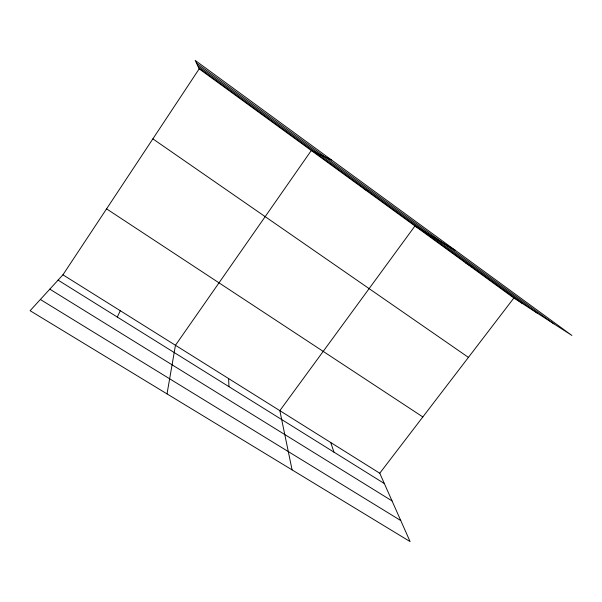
<?xml version="1.0" encoding="UTF-8"?>
<svg xmlns="http://www.w3.org/2000/svg" width="602" height="602" viewBox="0 0 602 602"><rect width="100%" height="100%" fill="white"/><g stroke="black" fill="none" stroke-linecap="round" stroke-linejoin="round"><path stroke-width="0.9" d="M167.017 393.896L175.46 345.285L311.294 150.508L331.521 159.951M117.285 317.043L120.28 310.722M62.939 274.813L379.757 473.225L410.105 541.597L30.1 310.7L62.939 274.813L199.179 68.861L195.176 60.403L571.9 335.457L513.867 298.02L199.179 68.861M379.757 473.225L513.867 298.02M256.362 110.505L257.633 110.633M364.12 188.975L368.695 191.541M455.466 250.447L414.951 225.983L279.84 410.654L292.083 469.891M40.357 299.487L400.766 520.564M49.816 289.156L392.045 500.917M58.07 280.126L384.339 483.549M465.354 262.69L472.781 267.363M106.562 208.864L422.837 416.938M152.863 138.874L468.424 357.392M196.433 63.059L553.953 323.876M197.591 65.498L537.262 313.115M198.592 67.62L522.574 303.634M330.716 442.515L333.975 452.155M228.617 378.575L228.963 386.68"/></g></svg>
